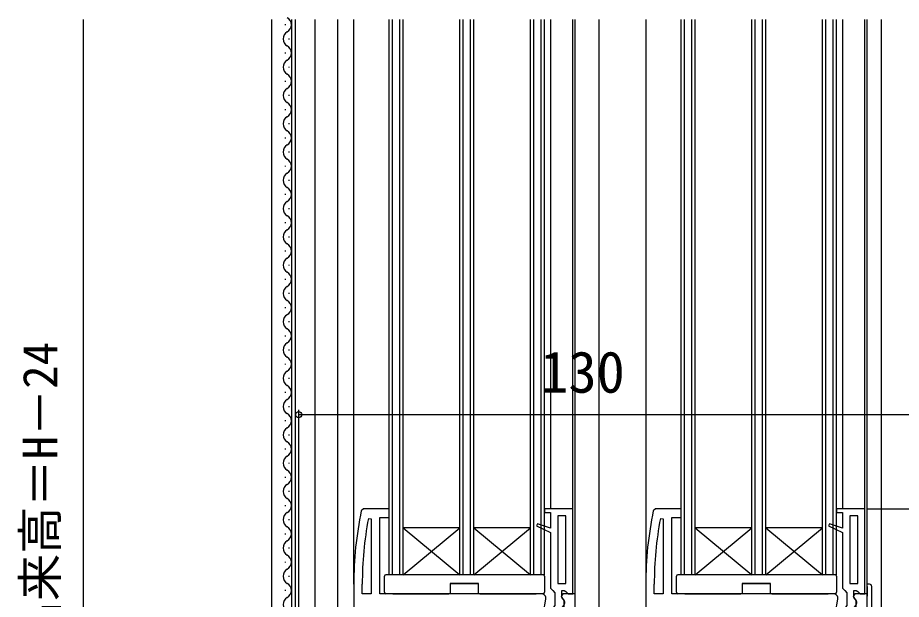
# Model space of a CAD drawing. Units: millimetres, scale not verified. Extents: x -525 to 525, y -783 to 779.
# Drawn here: x 12.2 to 199.8, y 417.9 to 541.3 of the extents above; entities that cross this region are included whole.
import ezdxf
from ezdxf.enums import TextEntityAlignment as Align

# ---------------------------------------------------------------- set-up
doc = ezdxf.new("R2010")
doc.units = ezdxf.units.MM
doc.header["$LTSCALE"] = 4
for name, color, linetype in [('0-2_YKK_11', 7, 'Continuous'), ('0-4_YKK_12', 2, 'Continuous'), ('0-5_YKK_13', 4, 'Continuous'), ('0-7_YKK_D', 6, 'Continuous')]:
    doc.layers.add(name, color=color, linetype=linetype)
doc.styles.add('ＭＳ ゴシック', font='')
doc.styles.get('ＭＳ ゴシック').set_extended_font_data('MS Gothic')

msp = doc.modelspace()

# ---------------------------------------------------------------- linework, layer by layer
at = {"layer": '0-2_YKK_11'}
for p, q in [((86.679, 435.072), (87.274, 435.016)), ((148.679, 435.072), (149.274, 435.016)), ((83.574, 421.122), (83.574, 362.122)), ((145.574, 421.122), (145.574, 362.122))]:
    msp.add_line(p, q, dxfattribs=at)
for points in [[(123.374, 419.122), (89.074, 419.122), (89.074, 435.322), (91.074, 435.322), (91.074, 437.122), (85.66, 437.122), (85.171, 436.723)], [(130.074, 419.122), (130.074, 437.122), (124.074, 437.122), (124.074, 436.322), (125.374, 436.322), (125.374, 433.004), (122.593, 433.967), (122.406, 433.505), (125.374, 432.122), (125.374, 420.322), (125.824, 419.824), (126.274, 419.327), (126.274, 416.622), (124.47, 414.314), (124.075, 414.122), (123.574, 413.622), (123.574, 412.622), (125.052, 412.622), (128.162, 416.602)], [(185.374, 419.122), (151.074, 419.122), (151.074, 435.322), (153.074, 435.322), (153.074, 437.122), (147.66, 437.122), (147.171, 436.723)], [(192.074, 419.122), (192.074, 437.122), (186.074, 437.122), (186.074, 436.322), (187.374, 436.322), (187.374, 433.004), (184.593, 433.967), (184.406, 433.505), (187.374, 432.122), (187.374, 420.322), (187.824, 419.824), (188.274, 419.327), (188.274, 416.622), (186.47, 414.314), (186.075, 414.122), (185.574, 413.622), (185.574, 412.622), (187.052, 412.622), (190.162, 416.602)], [(87.274, 435.016), (87.274, 419.122), (85.374, 419.122), (85.374, 421.122)], [(149.274, 435.016), (149.274, 419.122), (147.374, 419.122), (147.374, 421.122)], [(130.574, 362.122), (130.574, 419.122), (127.951, 419.122), (127.631, 418.546), (128.174, 417.678), (128.174, 412.322), (123.366, 412.322), (124.358, 417.948)], [(127.974, 418.018), (127.774, 418.418), (127.774, 419.822), (128.28, 419.822), (128.577, 419.559), (129.074, 419.122), (130.074, 419.122)], [(192.574, 362.122), (192.574, 419.122), (189.951, 419.122), (189.631, 418.546), (190.174, 417.678), (190.174, 412.322), (185.366, 412.322), (186.358, 417.948)], [(189.974, 418.018), (189.774, 418.418), (189.774, 419.822), (190.28, 419.822), (190.577, 419.559), (191.074, 419.122), (192.074, 419.122)]]:
    msp.add_lwpolyline(points, dxfattribs=at)
for points in [[(128.574, 421.322), (128.574, 435.622), (126.874, 435.622), (126.874, 421.322)], [(190.574, 421.322), (190.574, 435.622), (188.874, 435.622), (188.874, 421.322)]]:
    msp.add_lwpolyline(points, close=True, dxfattribs=at)
for centre, radius, start, end in [((160.574, 421.122), 77, 168.31011, 180), ((222.574, 421.122), 77, 168.31011, 180), ((160.573, 421.122), 75.2, 169.30948, 180.00001), ((222.573, 421.122), 75.2, 169.30948, 180.00001), ((123.374, 418.122), 1, 350.00002, 90), ((185.374, 418.122), 1, 350.00002, 90), ((127.374, 417.218), 1, 322.00002, 53.13011), ((189.374, 417.218), 1, 322.00002, 53.13011)]:
    msp.add_arc(centre, radius, start, end, dxfattribs=at)
at = {"layer": '0-4_YKK_12'}
for p, q in [((70.324, 540.963), (70.324, 405.122)), ((71.124, 540.963), (71.124, 405.122)), ((75.323, 540.963), (75.323, 405.122)), ((80.124, 540.963), (80.124, 360.122)), ((83.574, 421.122), (83.574, 540.963)), ((91.774, 423.122), (91.774, 540.963)), ((93.374, 423.122), (93.374, 540.963)), ((94.074, 423.122), (94.074, 540.963)), ((106.074, 423.122), (106.074, 540.963)), ((106.774, 423.122), (106.774, 540.963)), ((108.374, 423.122), (108.374, 540.963)), ((109.074, 423.122), (109.074, 540.963)), ((121.074, 423.122), (121.074, 540.963)), ((121.774, 423.122), (121.774, 540.963)), ((123.374, 423.122), (123.374, 540.963)), ((124.074, 423.122), (124.074, 540.963)), ((125.374, 540.963), (125.374, 437.122)), ((130.074, 436.622), (130.074, 540.963)), ((130.574, 418.622), (130.574, 540.963)), ((135.574, 540.963), (135.574, 380.122)), ((145.574, 540.963), (145.574, 421.122)), ((153.774, 423.122), (153.774, 540.963)), ((155.374, 423.122), (155.374, 540.963)), ((156.074, 423.122), (156.074, 540.963)), ((168.074, 423.122), (168.074, 540.963)), ((168.774, 423.122), (168.774, 540.963)), ((170.374, 423.122), (170.374, 540.963)), ((171.074, 423.122), (171.074, 540.963)), ((183.074, 423.122), (183.074, 540.963)), ((183.774, 423.122), (183.774, 540.963)), ((185.374, 423.122), (185.374, 540.963)), ((186.074, 423.122), (186.074, 540.963)), ((187.374, 540.963), (187.374, 437.122)), ((192.074, 436.622), (192.074, 540.963)), ((192.574, 418.622), (192.574, 540.963)), ((195.574, 540.963), (195.574, 365.622)), ((69.064, 539.719), (69.064, 539.919)), ((69.824, 536.719), (69.824, 536.919)), ((69.064, 533.719), (69.064, 533.919)), ((69.824, 530.719), (69.824, 530.919)), ((69.064, 527.719), (69.064, 527.919)), ((69.824, 524.719), (69.824, 524.919)), ((69.064, 521.719), (69.064, 521.919)), ((69.824, 518.719), (69.824, 518.919)), ((69.064, 515.719), (69.064, 515.919)), ((69.824, 512.719), (69.824, 512.919)), ((69.064, 509.719), (69.064, 509.919)), ((69.824, 506.719), (69.824, 506.919)), ((69.064, 503.719), (69.064, 503.919)), ((69.824, 500.719), (69.824, 500.919)), ((69.064, 497.719), (69.064, 497.919)), ((69.824, 494.719), (69.824, 494.919)), ((69.064, 491.719), (69.064, 491.919)), ((69.824, 488.719), (69.824, 488.919)), ((69.064, 485.719), (69.064, 485.919)), ((69.824, 482.719), (69.824, 482.919)), ((69.064, 479.719), (69.064, 479.919)), ((69.824, 476.719), (69.824, 476.919)), ((69.064, 473.719), (69.064, 473.919)), ((69.824, 470.719), (69.824, 470.919)), ((69.064, 467.719), (69.064, 467.919)), ((69.824, 464.719), (69.824, 464.919)), ((69.064, 461.719), (69.064, 461.919)), ((69.824, 458.719), (69.824, 458.919)), ((69.064, 455.719), (69.064, 455.919)), ((69.824, 452.719), (69.824, 452.919)), ((69.064, 449.719), (69.064, 449.919)), ((69.824, 446.719), (69.824, 446.919)), ((69.064, 443.719), (69.064, 443.919)), ((69.824, 440.719), (69.824, 440.919)), ((69.064, 437.719), (69.064, 437.919)), ((69.824, 434.719), (69.824, 434.919)), ((69.064, 431.719), (69.064, 431.919)), ((94.074, 423.122), (106.074, 433.122)), ((121.074, 433.122), (109.074, 433.122)), ((109.074, 433.122), (121.074, 423.122)), ((109.074, 423.122), (121.074, 433.122)), ((156.074, 423.122), (168.074, 433.122)), ((183.074, 433.122), (171.074, 433.122)), ((171.074, 433.122), (183.074, 423.122)), ((171.074, 423.122), (183.074, 433.122)), ((69.824, 428.719), (69.824, 428.919)), ((69.064, 425.719), (69.064, 425.919)), ((69.824, 422.719), (69.824, 422.919)), ((69.064, 419.719), (69.064, 419.919))]:
    msp.add_line(p, q, dxfattribs=at)
for points in [[(66.124, 540.963), (66.124, 360.122), (68.782, 360.122)], [(124.074, 423.122), (91.074, 423.122), (91.074, 540.963)], [(186.074, 423.122), (153.074, 423.122), (153.074, 540.963)], [(106.074, 433.122), (94.074, 433.122), (106.074, 423.122)], [(168.074, 433.122), (156.074, 433.122), (168.074, 423.122)]]:
    msp.add_lwpolyline(points, dxfattribs=at)
for centre, start, end in [((68.605, 539.819), 299.20254, 60.79746), ((70.282, 536.819), 119.20254, 240.79746), ((68.605, 533.819), 299.20254, 60.79746), ((70.282, 530.819), 119.20254, 240.79746), ((68.605, 527.819), 299.20254, 60.79746), ((70.282, 524.819), 119.20254, 240.79746), ((68.605, 521.819), 299.20254, 60.79746), ((70.282, 518.819), 119.20254, 240.79746), ((68.605, 515.819), 299.20254, 60.79746), ((70.282, 512.819), 119.20254, 240.79746), ((68.605, 509.819), 299.20254, 60.79746), ((70.282, 506.819), 119.20254, 240.79746), ((68.605, 503.819), 299.20254, 60.79746), ((70.282, 500.819), 119.20254, 240.79746), ((68.605, 497.819), 299.20254, 60.79746), ((70.282, 494.819), 119.20254, 240.79746), ((68.605, 491.819), 299.20254, 60.79746), ((70.282, 488.819), 119.20254, 240.79746), ((68.605, 485.819), 299.20254, 60.79746), ((70.282, 482.819), 119.20254, 240.79746), ((68.605, 479.819), 299.20254, 60.79746), ((70.282, 476.819), 119.20254, 240.79746), ((68.605, 473.819), 299.20254, 60.79746), ((70.282, 470.819), 119.20254, 240.79746), ((68.605, 467.819), 299.20254, 60.79746), ((70.282, 464.819), 119.20254, 240.79746), ((68.605, 461.819), 299.20254, 60.79746), ((70.282, 458.819), 119.20254, 240.79746), ((68.605, 455.819), 299.20254, 60.79746), ((70.282, 452.819), 119.20254, 240.79746), ((68.605, 449.819), 299.20254, 60.79746), ((70.282, 446.819), 119.20254, 240.79746), ((68.605, 443.819), 299.20254, 60.79746), ((70.282, 440.819), 119.20254, 240.79746), ((68.605, 437.819), 299.20254, 60.79746), ((70.282, 434.819), 119.20254, 240.79746), ((68.605, 431.819), 299.20254, 60.79746), ((70.282, 428.819), 119.20254, 240.79746), ((68.605, 425.819), 299.20254, 60.79746), ((70.282, 422.819), 119.20254, 240.79746), ((68.605, 419.819), 299.20254, 60.79746), ((70.282, 416.819), 119.20254, 240.79746)]:
    msp.add_arc(centre, 1.718, start, end, dxfattribs=at)
at = {"layer": '0-5_YKK_13'}
for p, q in [((90.074, 419.422), (90.074, 422.713)), ((90.404, 423.122), (90.374, 423.122)), ((123.743, 423.122), (90.404, 423.122)), ((123.774, 423.122), (123.743, 423.122)), ((124.074, 422.822), (124.074, 422.795)), ((124.074, 422.795), (124.074, 422.713)), ((124.074, 422.713), (124.074, 419.422)), ((152.074, 419.422), (152.074, 422.713)), ((152.404, 423.122), (152.374, 423.122)), ((185.743, 423.122), (152.404, 423.122)), ((185.774, 423.122), (185.743, 423.122)), ((186.074, 422.822), (186.074, 422.795)), ((186.074, 422.795), (186.074, 422.713)), ((186.074, 422.713), (186.074, 419.422)), ((110.074, 421.322), (104.074, 421.322)), ((104.074, 421.322), (110.074, 421.322)), ((110.074, 419.122), (110.074, 421.322)), ((172.074, 421.322), (166.074, 421.322)), ((166.074, 421.322), (172.074, 421.322)), ((172.074, 419.122), (172.074, 421.322)), ((193.074, 421.122), (192.574, 421.122)), ((192.574, 420.622), (192.574, 418.622)), ((193.574, 360.922), (193.574, 420.622)), ((91.874, 419.122), (90.374, 419.122)), ((91.874, 419.122), (103.774, 419.122)), ((110.374, 419.122), (110.074, 419.122)), ((110.374, 419.122), (122.274, 419.122)), ((123.774, 419.122), (122.274, 419.122)), ((153.874, 419.122), (152.374, 419.122)), ((153.874, 419.122), (165.774, 419.122)), ((172.374, 419.122), (172.074, 419.122)), ((172.374, 419.122), (184.274, 419.122)), ((185.774, 419.122), (184.274, 419.122))]:
    msp.add_line(p, q, dxfattribs=at)
for points in [[(90.074, 422.713), (90.074, 422.795), (90.074, 422.822)], [(152.074, 422.713), (152.074, 422.795), (152.074, 422.822)], [(104.074, 421.322), (104.074, 419.122), (103.774, 419.122)], [(166.074, 421.322), (166.074, 419.122), (165.774, 419.122)]]:
    msp.add_lwpolyline(points, dxfattribs=at)
for centre, radius, start, end in [((90.374, 422.822), 0.3, 90, 180), ((123.774, 422.822), 0.3, 0, 90), ((152.374, 422.822), 0.3, 90, 180), ((185.774, 422.822), 0.3, 0, 90), ((193.074, 420.622), 0.5, 0, 90), ((90.374, 419.422), 0.3, 180, 270), ((123.774, 419.422), 0.3, 270, 0), ((152.374, 419.422), 0.3, 180, 270), ((185.774, 419.422), 0.3, 270, 0)]:
    msp.add_arc(centre, radius, start, end, dxfattribs=at)
at = {"layer": '0-7_YKK_D'}
for p, q in [((26.124, 540.963), (26.124, 360.122)), ((71.874, 366.922), (71.874, 458.122)), ((71.874, 457.122), (201.874, 457.122)), ((192.574, 437.122), (322.374, 437.122))]:
    msp.add_line(p, q, dxfattribs=at)
msp.add_circle((71.874, 457.122), 0.637, dxfattribs=at)

# ---------------------------------------------------------------- texts
at = {"layer": '0-7_YKK_D', "style": 'ＭＳ ゴシック'}
msp.add_text('網戸出来高＝H－24', height=7.331, rotation=90, dxfattribs=at).set_placement((22.817, 387.588), align=Align.BOTTOM_LEFT)
msp.add_text('130', height=8.798, dxfattribs=at).set_placement((123.169, 459.122), align=Align.BOTTOM_LEFT)

doc.saveas('drawing.dxf')
